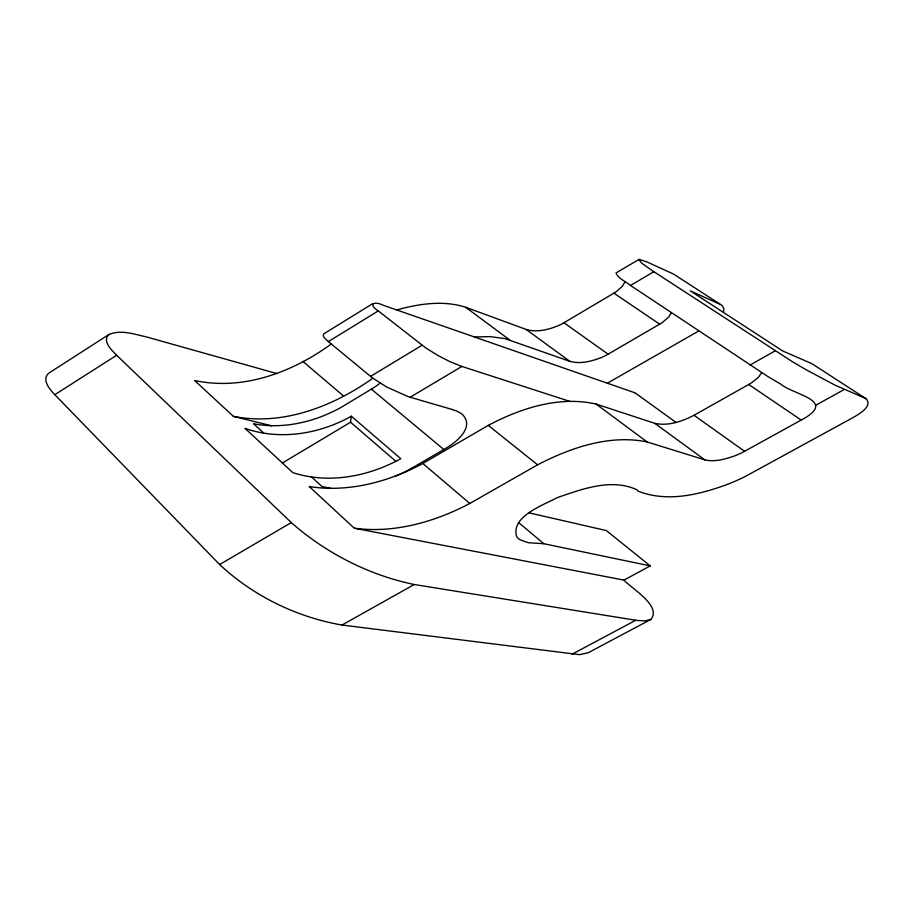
<?xml version="1.0" encoding="UTF-8"?>
<svg xmlns="http://www.w3.org/2000/svg" width="914" height="914" viewBox="0 0 914 914"><rect width="100%" height="100%" fill="white"/><g stroke="black" fill="none" stroke-linecap="round" stroke-linejoin="round"><path stroke-width="1.37" d="M723.397 312.382L723.934 309.012L722.403 305.904A10.203 5.895 0 0 0 721.157 304.91L674.246 274.531A10.979 6.341 0 0 0 672.887 273.8L647.021 261.952L639.149 259.348L616.025 272.943C618.013 278.61 626.021 281.523 630.546 285.488L767.771 376.465A639.08 368.97 0 0 0 780.373 383.857C794.266 395.511 838.172 400.355 801.201 420.063L742.374 452.487A70.938 40.959 0 0 1 734.605 455.903C725.179 459.171 714.839 462.21 704.854 459.879L647.112 441.942C609.592 434.253 570.702 447.643 537.603 464.815L469.796 503.465C434.87 521.951 394.277 533.49 354.586 528.269M282.392 462.975L350.553 422.234L351.307 416.19L400.8 458.714C368.365 476.56 328.743 484.26 292.846 472.652L245.055 428.403C280.095 440.605 319.489 434.116 351.307 416.19M625.027 281.683L622.548 286.082L616.927 291.189A50.807 29.328 0 0 1 613.9 293.154L563.949 322.756A51.938 29.991 0 0 1 557.414 326.024C547.657 329.863 536.507 332.582 526.178 329.463L465.649 307.253C443.256 300.021 418.909 303.814 396.71 309.949M671.333 312.725L668.522 317.215L662.673 322.254A54.497 31.464 0 0 1 659.657 324.162L608.118 354.175A55.834 32.241 0 0 1 601.401 357.511C591.529 361.373 580.321 364.309 569.833 361.327L504.871 338.591L490.11 336.615L474.389 336.958M761.648 372.729L758.426 377.288L751.971 382.498A62.7 36.194 0 0 1 748.703 384.486L694.012 415.287C682.152 421.4 668.203 426.335 654.778 423.331L596.088 404.068C559.334 395.659 520.672 408.181 488.247 425.387L422.828 463.489C388.564 481.975 348.188 492.726 309.252 486.556L354.278 528.212L623.976 580.104C630.98 588.148 662.422 606.153 650.768 619.498L588.056 652.836L579.385 654.653L342.007 625.039C296.73 617.201 253.201 595.974 219.634 564.532L54.817 394.688C49.767 389.593 40.936 379.047 49.15 372.912L109.029 334.433C121.128 329.36 134.735 334.364 146.857 337.038L276.839 373.563M719.832 304.191L690.276 290.846L782.704 350.965L811.129 363.326A8.717 5.038 0 0 1 812.397 363.989L866.175 398.812C872.893 406.376 859.194 413.882 853.63 417.264L745.264 476.48A176.916 102.14 0 0 1 726.447 484.728C698.604 494.874 667.129 502.437 638.349 491.252A17.332 10.008 0 0 0 636.692 489.687C611.409 477.988 581.864 489.127 557.174 497.673C543.613 505.031 510.046 516.559 516.798 536.918A17.297 9.985 0 0 0 520.203 539.831L528.349 542.733L543.853 543.727L650.231 565.892L623.976 580.104M638.68 259.439L641.731 263.175L651.933 270.453L791.901 361.373A758.14 437.703 0 0 0 807.028 370.216L834.996 385.137L864.952 398.173A7.86 4.536 0 0 1 866.175 398.812M634.59 392.677L383.08 305.207C374.671 300.923 367.508 303.928 378.259 310.897L425.764 347.926L438.423 355.763L449.996 361.681L461.867 366.445L569.616 401.303M109.029 334.433C101.637 340.979 111.965 350.405 116.638 355.26L291.28 522.58C325.978 553.119 368.925 575.1 414.225 584.514L637.035 620.446L644.747 620.892L650.768 619.498M54.817 394.688L116.638 355.26M372.923 303.528L323.693 333.918C321.682 336.866 326.629 339.677 328.354 341.596L372.158 377.711L386.508 386.93L408.112 396.63L452.499 409.575M328.354 341.596L378.259 310.897M271.641 425.81L233.367 416.35L194.591 380.475C242.724 390.964 292.571 372.272 331.256 343.984M411.791 468.162L443.838 449.494C455.081 443.461 475.76 427.432 462.141 414.225A26.369 15.23 0 0 0 452.476 409.598M370.513 376.397L422.108 345.229M233.367 416.35C282.655 426.153 333.039 406.479 372.866 378.247M410.146 397.259L461.867 366.445M630.546 285.488L653.818 271.698M219.634 564.532L291.28 522.58M698.719 331.005L607.33 383.195M749.868 365.166L775.106 350.873M342.007 625.039L414.225 584.514M815.665 405.313L844.342 389.455M572.05 654.207L635.767 620.252M331.291 488.499L321.922 486.477L311.297 476.72M529.252 512.891L606.325 530.566L650.231 565.892M613.9 293.154L659.657 324.162M748.703 384.486L801.201 420.063M563.949 322.756L608.118 354.175M694.012 415.287L744.613 451.299M676.006 422.394L635.333 393.043A2.788 1.611 0 0 0 634.59 392.677M526.178 329.463L569.833 361.327M654.778 423.331L704.854 459.879M465.649 307.253L509.841 340.054M596.088 404.068L647.112 441.942M488.247 425.387L537.603 464.815M443.838 449.494L371.381 389.158L341.071 407.404C314.873 421.971 283.386 429.5 253.624 423.788L263.506 432.859M518.832 522.751L543.853 543.727M302.877 361.407L343.481 395.968M422.828 463.489L469.796 503.465M350.553 422.234L395.933 461.399M411.803 468.174A121.676 70.252 0 0 1 395.362 476.125M380.075 383.149A94.108 54.337 0 0 1 371.381 389.158"/></g></svg>
